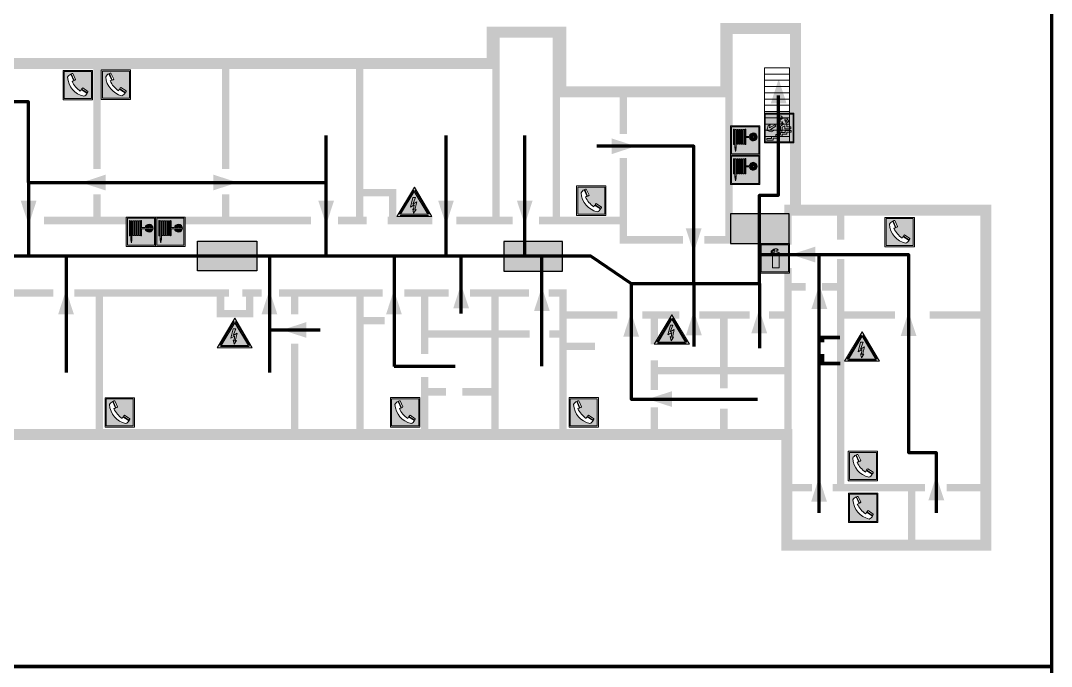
# Model space of a CAD drawing. Header units: millimetres. Extents: x 13810 to 67229, y 12374 to 21950.
# Drawn here: x 27938.9 to 28219.3, y 19479 to 19654.6 of the extents above; entities that cross this region are included whole.
import ezdxf

# ---------------------------------------------------------------- set-up
doc = ezdxf.new("R2010")
doc.units = ezdxf.units.MM
doc.layers.add('План_Штампы', color=7, linetype='Continuous')

# ---------------------------------------------------------------- blocks, each defined once
blk = doc.blocks.new('A$C7B4425F7')
at = {"true_color": 0xffffff}
blk.add_hatch(color=7, dxfattribs=at).paths.add_polyline_path([(0, 0), (-16, 0), (-16, -8), (0, -8)])
h = blk.add_hatch(color=126)
h.paths.add_polyline_path([(-0.2, -0.2), (-15.8, -0.2), (-15.8, -7.8), (-0.2, -7.8)])
h.paths.add_polyline_path([(-11.76, -2.03), (-11.76, -3.66), (-11.17, -3.66, -0.568275), (-11.17, -6.18), (-12.58, -6.18), (-12.58, -2.03)], flags=16)
h.paths.add_polyline_path([(-13.33, -4.12, -0.495768), (-13.59, -6.18), (-15.03, -6.18), (-15.03, -2.03), (-13.59, -2.03, -0.487973)], flags=16)
h.paths.add_polyline_path([(-10.25, -2.03), (-9.48, -2.03), (-9.48, -6.18), (-10.25, -6.18)], flags=16)
h.paths.add_polyline_path([(-13.84, -3.69), (-14.24, -3.69), (-14.24, -3.03), (-13.9, -3.03, -0.692621)], flags=0)
h.paths.add_polyline_path([(-9.15, -2.03), (-8.4, -2.03), (-8.04, -3.07), (-7.68, -2.03), (-6.93, -2.03), (-7.64, -4.1), (-6.93, -6.18), (-7.68, -6.18), (-8.04, -5.14), (-8.4, -6.18), (-9.15, -6.18), (-8.44, -4.1)], flags=16)
h.paths.add_polyline_path([(-11.76, -4.46), (-11.42, -4.46, -0.692621), (-11.36, -5.12), (-11.76, -5.12)], flags=0)
h.paths.add_polyline_path([(-13.9, -5.2), (-14.24, -5.2), (-14.24, -4.55), (-13.84, -4.55, -0.708038)], flags=0)
edge = h.paths.add_edge_path(flags=16)
edge.add_ellipse((-5.51, -4.08), major_axis=(0, 2.05), ratio=0.586184, start_angle=0, end_angle=360)
edge = h.paths.add_edge_path(flags=0)
edge.add_ellipse((-5.51, -4.08), major_axis=(0, 1.14), ratio=0.454828, start_angle=0, end_angle=360)
h.paths.add_polyline_path([(-4.13, -4.96, 0.377264), (-3.48, -4.52, 0.0555), (-3.16, -2.03), (-1.66, -2.03), (-1.66, -4.96), (-0.96, -4.96), (-0.96, -7.01), (-1.75, -7.01), (-1.75, -6.18), (-3.3, -6.18), (-3.3, -7.02), (-4.13, -7.02)], flags=16)
h.paths.add_polyline_path([(-2.73, -2.91), (-2.28, -2.91), (-2.28, -4.96), (-3.05, -4.96, 0.079136)], flags=0)
at = {"color": 126}
blk.add_lwpolyline([(-16, -8), (0, -8), (0, 0), (-16, 0)], close=True, dxfattribs=at)
blk = doc.blocks.new('вниз 3')
at = {"lineweight": 0, "true_color": 0xffffff}
h = blk.add_hatch(color=7, dxfattribs=at)
h.dxf.hatch_style = 1
h.paths.add_polyline_path([(40997.5, -4475.69), (40997.25, -4475.28), (40995.76, -4476.15), (40995.97, -4475.23), (40995.39, -4475.56), (40995.05, -4476.83), (40996.33, -4477.17), (40996.91, -4476.83), (40996, -4476.55)], flags=0)
h.paths.add_polyline_path([(40999.81, -4473.95), (41000.22, -4473.95), (41000.64, -4474.67), (41001.03, -4474.43), (41000.46, -4473.49), (41000.42, -4473.49), (40999.43, -4473.49), (40998.68, -4473.92), (40998.68, -4474.57), (40997.88, -4474.57), (40997.88, -4475), (40999.14, -4475), (40999.14, -4474.43), (40999.14, -4474.38), (40999.59, -4475.15), (40998.72, -4475.67), (40998.72, -4477.06), (40999.24, -4477.06), (40999.24, -4475.96), (40999.95, -4475.56), (40999.95, -4476.43), (41001.61, -4476.43), (41001.61, -4475.88), (41000.47, -4475.88), (41000.47, -4475.12)], flags=0)
h.paths.add_polyline_path([(40999.2, -4473.24, 1), (40998.35, -4473.24, 1)], flags=0)
h.paths.add_polyline_path([(41000.46, -4477.26), (41001.69, -4477.26), (41001.69, -4476.84), (41000.03, -4476.84), (41000.03, -4477.39), (40998.78, -4477.39), (40998.78, -4477.95), (40997.53, -4477.95), (40997.53, -4478.5), (40996.29, -4478.5), (40996.29, -4479.06), (40995.05, -4479.06), (40995.05, -4479.48), (40995.29, -4479.48), (40996.72, -4479.48), (40996.72, -4478.92), (40997.97, -4478.92), (40997.97, -4478.36), (40999.2, -4478.36), (40999.2, -4477.81), (41000.46, -4477.81)], flags=0)
h.paths.add_polyline_path([(41002.37, -4472.17), (40994.37, -4472.17), (40994.37, -4480.17), (41002.37, -4480.17)])
h.paths.add_polyline_path([(41002.16, -4479.96), (40994.57, -4479.96), (40994.57, -4472.37), (41002.16, -4472.37)], flags=16)
h.paths.add_polyline_path([(41001.61, -4475.88), (41001.61, -4476.43), (40999.95, -4476.43), (40999.95, -4475.56), (40999.24, -4475.96), (40999.24, -4477.06), (40998.72, -4477.06), (40998.72, -4475.67), (40999.59, -4475.15), (40999.14, -4474.38), (40999.14, -4474.43), (40999.14, -4475), (40997.88, -4475), (40997.88, -4474.57), (40998.68, -4474.57), (40998.68, -4473.92), (40999.43, -4473.49), (41000.42, -4473.49), (41000.46, -4473.49), (41001.03, -4474.43), (41000.64, -4474.67), (41000.22, -4473.95), (40999.81, -4473.95), (41000.47, -4475.12), (41000.47, -4475.88)], flags=0)
h.paths.add_polyline_path([(41001.69, -4476.84), (41001.69, -4477.26), (41000.46, -4477.26), (41000.46, -4477.81), (40999.2, -4477.81), (40999.2, -4478.36), (40997.97, -4478.36), (40997.97, -4478.92), (40996.72, -4478.92), (40996.72, -4479.48), (40995.05, -4479.48), (40995.05, -4479.06), (40996.29, -4479.06), (40996.29, -4478.5), (40997.53, -4478.5), (40997.53, -4477.95), (40998.78, -4477.95), (40998.78, -4477.39), (41000.03, -4477.39), (41000.03, -4476.84)], flags=0)
h.paths.add_polyline_path([(40998.35, -4473.24, -1), (40999.2, -4473.24, -1)], flags=0)
h.paths.add_polyline_path([(40997.5, -4475.69), (40996, -4476.55), (40996.91, -4476.83), (40996.33, -4477.17), (40995.05, -4476.83), (40995.39, -4475.56), (40995.97, -4475.23), (40995.76, -4476.15), (40997.25, -4475.28)], flags=0)
at = {"lineweight": 0}
h = blk.add_hatch(color=126, dxfattribs=at)
h.dxf.hatch_style = 1
h.paths.add_polyline_path([(41002.16, -4472.37), (40994.57, -4472.37), (40994.57, -4479.96), (41002.16, -4479.96)])
h.paths.add_polyline_path([(40995.97, -4475.23), (40995.76, -4476.15), (40997.25, -4475.28), (40997.5, -4475.69), (40996, -4476.55), (40996.91, -4476.83), (40996.33, -4477.17), (40995.05, -4476.83), (40995.39, -4475.56)], flags=16)
h.paths.add_polyline_path([(40997.88, -4474.57), (40998.68, -4474.57), (40998.68, -4473.92), (40999.43, -4473.49), (41000.42, -4473.49), (41000.46, -4473.49), (41001.03, -4474.43), (41000.64, -4474.67), (41000.22, -4473.95), (40999.81, -4473.95), (41000.47, -4475.12), (41000.47, -4475.88), (41001.61, -4475.88), (41001.61, -4476.43), (40999.95, -4476.43), (40999.95, -4475.56), (40999.24, -4475.96), (40999.24, -4477.06), (40998.72, -4477.06), (40998.72, -4475.67), (40999.59, -4475.15), (40999.14, -4474.38), (40999.14, -4474.43), (40999.14, -4475), (40997.88, -4475)], flags=16)
h.paths.add_polyline_path([(40998.35, -4473.24, -1), (40999.2, -4473.24, -1)], flags=16)
h.paths.add_polyline_path([(40997.53, -4477.95), (40998.78, -4477.95), (40998.78, -4477.39), (41000.03, -4477.39), (41000.03, -4476.84), (41001.69, -4476.84), (41001.69, -4477.26), (41000.46, -4477.26), (41000.46, -4477.81), (40999.2, -4477.81), (40999.2, -4478.36), (40997.97, -4478.36), (40997.97, -4478.92), (40996.72, -4478.92), (40996.72, -4479.48), (40995.05, -4479.48), (40995.05, -4479.06), (40996.29, -4479.06), (40996.29, -4478.5), (40997.53, -4478.5)], flags=16)
at = {"lineweight": 0, "true_color": 0xffffff}
h = blk.add_hatch(color=7, dxfattribs=at)
h.dxf.hatch_style = 1
h.paths.add_polyline_path([(40999.2, -4473.24, 1), (40998.35, -4473.24, 1)])
h.paths.add_polyline_path([(40999.81, -4473.95), (41000.22, -4473.95), (41000.64, -4474.67), (41001.03, -4474.43), (41000.46, -4473.49), (41000.42, -4473.49), (40999.43, -4473.49), (40998.68, -4473.92), (40998.68, -4474.57), (40997.88, -4474.57), (40997.88, -4475), (40999.14, -4475), (40999.14, -4474.43), (40999.14, -4474.38), (40999.59, -4475.15), (40998.72, -4475.67), (40998.72, -4477.06), (40999.24, -4477.06), (40999.24, -4475.96), (40999.95, -4475.56), (40999.95, -4476.43), (41001.61, -4476.43), (41001.61, -4475.88), (41000.47, -4475.88), (41000.47, -4475.12)])
h.paths.add_polyline_path([(40999.2, -4477.81), (41000.46, -4477.81), (41000.46, -4477.26), (41001.69, -4477.26), (41001.69, -4476.84), (41000.03, -4476.84), (41000.03, -4477.39), (40998.78, -4477.39), (40998.78, -4477.95), (40997.53, -4477.95), (40997.53, -4478.5), (40996.29, -4478.5), (40996.29, -4479.06), (40995.05, -4479.06), (40995.05, -4479.48), (40995.29, -4479.48), (40996.72, -4479.48), (40996.72, -4478.92), (40997.97, -4478.92), (40997.97, -4478.36), (40999.2, -4478.36)])
h.paths.add_polyline_path([(40997.5, -4475.69), (40997.25, -4475.28), (40995.76, -4476.15), (40995.97, -4475.23), (40995.39, -4475.56), (40995.05, -4476.83), (40996.33, -4477.17), (40996.91, -4476.83), (40996, -4476.55)])
at = {"color": 126, "lineweight": 0}
for points in [[(40994.37, -4472.17), (41002.37, -4472.17), (41002.37, -4480.17), (40994.37, -4480.17)], [(40994.57, -4472.37), (41002.16, -4472.37), (41002.16, -4479.96), (40994.57, -4479.96)]]:
    blk.add_lwpolyline(points, close=True, dxfattribs=at)
for points in [[(40995.05, -4476.83), (40995.39, -4475.56), (40995.97, -4475.23), (40995.76, -4476.15), (40997.25, -4475.28), (40997.5, -4475.69), (40996, -4476.55), (40996.91, -4476.83), (40996.33, -4477.17), (40995.05, -4476.83)], [(40999.14, -4474.43), (40999.14, -4475), (40997.88, -4475), (40997.88, -4474.57), (40998.68, -4474.57), (40998.68, -4473.92), (40999.43, -4473.49), (41000.42, -4473.49), (41000.46, -4473.49), (41001.03, -4474.43), (41000.64, -4474.67), (41000.22, -4473.95), (40999.81, -4473.95), (41000.47, -4475.12), (41000.47, -4475.88), (41001.61, -4475.88), (41001.61, -4476.43), (40999.95, -4476.43), (40999.95, -4475.56), (40999.24, -4475.96), (40999.24, -4477.06), (40998.72, -4477.06), (40998.72, -4475.67), (40999.59, -4475.15), (40999.14, -4474.38), (40999.14, -4474.43)], [(40995.29, -4479.48), (40995.05, -4479.48), (40995.05, -4479.06), (40996.29, -4479.06), (40996.29, -4478.5), (40997.53, -4478.5), (40997.53, -4477.95), (40998.78, -4477.95), (40998.78, -4477.39), (41000.03, -4477.39), (41000.03, -4476.84), (41001.69, -4476.84), (41001.69, -4477.26), (41000.46, -4477.26), (41000.46, -4477.81), (40999.2, -4477.81), (40999.2, -4478.36), (40997.97, -4478.36), (40997.97, -4478.92), (40996.72, -4478.92), (40996.72, -4479.48), (40995.05, -4479.48)]]:
    blk.add_lwpolyline(points, dxfattribs=at)
blk.add_circle((40998.77, -4473.24), 0.426, dxfattribs=at)
blk = doc.blocks.new('A$C32E8229D')
at = {"true_color": 0xffffff}
blk.add_hatch(color=7, dxfattribs=at).paths.add_polyline_path([(0, 0), (0, -8), (16, -8), (16, 0)])
h = blk.add_hatch(color=126)
h.paths.add_polyline_path([(0.2, -0.2), (15.8, -0.2), (15.8, -7.8), (0.2, -7.8)])
h.paths.add_polyline_path([(13.49, -2.05), (12.08, -2.05), (11.37, -2.63, 0.162397), (11.29, -2.84), (11.29, -3.63), (10.35, -3.63), (10.35, -4.05), (11.68, -4.05), (11.68, -3.48), (12.26, -4.28), (11.29, -5.1), (11.29, -6.78), (11.85, -6.78), (11.85, -5.44), (12.8, -4.64), (12.8, -5.94), (14.46, -5.94), (14.46, -5.39), (13.45, -5.39), (13.45, -3.97), (12.46, -2.59), (13.15, -2.59), (13.69, -3.34), (14.18, -3)], flags=16)
h.paths.add_polyline_path([(10.74, -1.82, 1), (11.8, -1.82, 1)], flags=16)
h.paths.add_polyline_path([(9.39, -3.59), (5.99, -3.59), (6.56, -3.03), (5.91, -3.03), (5.1, -3.83), (5.91, -4.64), (6.56, -4.64), (5.99, -4.09), (9.39, -4.09)], flags=16)
h.paths.add_polyline_path([(4.29, -1.08), (1.72, -1.08), (1.72, -6.6), (4.29, -6.6)], flags=16)
at = {"color": 126}
blk.add_lwpolyline([(16, -8), (0, -8), (0, 0), (16, 0)], close=True, dxfattribs=at)
blk = doc.blocks.new('A$C37112FD5')
at = {"true_color": 0xf5f5ff}
h = blk.add_hatch(color=7, dxfattribs=at)
h.dxf.hatch_style = 1
h.paths.add_polyline_path([(12.8, -7.4), (0, -7.4), (0, -20.2), (12.8, -20.2)])
h.paths.add_polyline_path([(12.29, -7.91), (12.29, -19.69), (0.51, -19.69), (0.51, -7.91)], flags=16)
h.paths.add_polyline_path([(4.98, -9.04, -0.42597), (5.17, -9.22), (5.17, -12.25), (5.17, -15.29, -0.432244), (4.98, -15.47), (4.83, -15.47, -0.42597), (4.64, -15.29), (4.64, -12.25), (4.64, -9.22, -0.432244), (4.83, -9.04)], flags=0)
h.paths.add_polyline_path([(4.28, -9.22), (4.28, -12.25), (4.28, -15.29, -0.432244), (4.09, -15.47), (3.94, -15.47, -0.42597), (3.75, -15.29), (3.75, -12.25), (3.75, -9.22, -0.432244), (3.94, -9.04), (4.09, -9.04, -0.42597)], flags=0)
h.paths.add_polyline_path([(5.72, -9.04), (5.87, -9.04, -0.42597), (6.06, -9.22), (6.06, -12.25), (6.06, -15.29, -0.432244), (5.87, -15.47), (5.72, -15.47, -0.42597), (5.53, -15.29), (5.53, -12.25), (5.53, -9.22, -0.432244)], flags=0)
h.paths.add_polyline_path([(6.42, -8.9), (6.5, -8.9, -0.42597), (6.69, -9.08), (6.69, -12.03), (8.21, -12.03, -15.824349), (8.21, -12.47), (6.69, -12.47), (6.69, -15.42, -0.432244), (6.5, -15.6), (6.42, -15.6)], flags=0)
h.paths.add_polyline_path([(3.39, -9.22), (3.39, -12.25), (3.39, -15.29, -0.432244), (3.2, -15.47), (3.05, -15.47, -0.42597), (2.85, -15.29), (2.85, -12.25), (2.85, -9.22, -0.432244), (3.05, -9.04), (3.2, -9.04, -0.42597)], flags=0)
h.paths.add_polyline_path([(2.5, -9.22), (2.5, -16.71), (1.96, -16.71), (1.96, -9.22, -0.432244), (2.15, -9.04), (2.31, -9.04, -0.42597)], flags=0)
h.paths.add_polyline_path([(1.61, -8.9), (1.61, -15.6), (1.57, -15.6, -0.42597), (1.37, -15.42), (1.37, -12.03), (1.37, -9.09, -0.432244), (1.57, -8.9)], flags=0)
h.paths.add_polyline_path([(9.76, -10.81), (9.76, -12.03), (8.49, -12.03, -0.336371)], flags=0)
h.paths.add_polyline_path([(8.49, -12.47), (9.76, -12.47), (9.76, -13.7, -0.336371)], flags=0)
h.paths.add_polyline_path([(10.11, -10.81, -0.336371), (11.38, -12.03), (10.11, -12.03)], flags=0)
h.paths.add_polyline_path([(10.11, -12.47), (11.38, -12.47, -0.336371), (10.11, -13.7)], flags=0)
h.paths.add_polyline_path([(2.5, -16.84), (2.5, -17.05), (1.97, -17.05), (1.97, -16.84)], flags=0)
h.paths.add_polyline_path([(2.5, -17.24, -0.033778), (2.24, -18.6, -0.033778), (1.97, -17.24)], flags=0)
h = blk.add_hatch(color=242)
h.dxf.hatch_style = 1
h.paths.add_polyline_path([(12.29, -7.91), (0.51, -7.91), (0.51, -19.69), (12.29, -19.69)])
h.paths.add_polyline_path([(6.42, -15.6), (6.42, -8.9), (6.5, -8.9, -0.42597), (6.69, -9.08), (6.69, -12.03), (8.21, -12.03, -15.824349), (8.21, -12.47), (6.69, -12.47), (6.69, -15.42, -0.432244), (6.5, -15.6)], flags=16)
h.paths.add_polyline_path([(5.87, -15.47), (5.72, -15.47, -0.42597), (5.53, -15.29), (5.53, -12.25), (5.53, -9.22, -0.432244), (5.72, -9.04), (5.87, -9.04, -0.42597), (6.06, -9.22), (6.06, -12.25), (6.06, -15.29, -0.432244)], flags=16)
h.paths.add_polyline_path([(4.98, -15.47), (4.83, -15.47, -0.42597), (4.64, -15.29), (4.64, -12.25), (4.64, -9.22, -0.432244), (4.83, -9.04), (4.98, -9.04, -0.42597), (5.17, -9.22), (5.17, -12.25), (5.17, -15.29, -0.432244)], flags=16)
h.paths.add_polyline_path([(4.09, -15.47), (3.94, -15.47, -0.42597), (3.75, -15.29), (3.75, -12.25), (3.75, -9.22, -0.432244), (3.94, -9.04), (4.09, -9.04, -0.42597), (4.28, -9.22), (4.28, -12.25), (4.28, -15.29, -0.432244)], flags=16)
h.paths.add_polyline_path([(3.2, -15.47), (3.05, -15.47, -0.42597), (2.85, -15.29), (2.85, -12.25), (2.85, -9.22, -0.432244), (3.05, -9.04), (3.2, -9.04, -0.42597), (3.39, -9.22), (3.39, -12.25), (3.39, -15.29, -0.432244)], flags=16)
h.paths.add_polyline_path([(2.5, -17.05), (1.97, -17.05), (1.97, -16.84), (2.5, -16.84)], flags=16)
h.paths.add_polyline_path([(2.5, -17.24, -0.033778), (2.24, -18.6, -0.033778), (1.97, -17.24)], flags=16)
h.paths.add_polyline_path([(2.5, -16.71), (1.96, -16.71), (1.96, -9.22, -0.432244), (2.15, -9.04), (2.31, -9.04, -0.42597), (2.5, -9.22)], flags=16)
h.paths.add_polyline_path([(1.61, -15.6), (1.57, -15.6, -0.42597), (1.37, -15.42), (1.37, -12.03), (1.37, -9.09, -0.432244), (1.57, -8.9), (1.61, -8.9)], flags=16)
h.paths.add_polyline_path([(8.49, -12.47), (9.76, -12.47), (9.76, -13.7, -0.336371)], flags=0)
h.paths.add_polyline_path([(10.11, -13.7), (10.11, -12.47), (11.38, -12.47, -0.336371)], flags=0)
h.paths.add_polyline_path([(8.49, -12.03, -0.336371), (9.76, -10.81), (9.76, -12.03)], flags=0)
h.paths.add_polyline_path([(10.11, -12.03), (10.11, -10.81, -0.336371), (11.38, -12.03)], flags=0)
h = blk.add_hatch(color=7, dxfattribs=at)
h.dxf.hatch_style = 1
h.paths.add_polyline_path([(1.61, -8.9), (1.57, -8.9, 0.432244), (1.37, -9.09), (1.37, -12.03), (1.37, -15.42, 0.42597), (1.57, -15.6), (1.61, -15.6)])
h.paths.add_polyline_path([(2.5, -9.22, 0.42597), (2.31, -9.04), (2.15, -9.04, 0.432244), (1.96, -9.22), (1.96, -16.71), (2.5, -16.71)])
h.paths.add_polyline_path([(2.5, -16.84), (1.97, -16.84), (1.97, -17.05), (2.5, -17.05)])
h.paths.add_polyline_path([(2.5, -17.24), (1.97, -17.24, 0.033778), (2.24, -18.6, 0.033778)])
h.paths.add_polyline_path([(3.39, -12.25), (3.39, -9.22, 0.42597), (3.2, -9.04), (3.05, -9.04, 0.432244), (2.85, -9.22), (2.85, -12.25), (2.85, -15.29, 0.42597), (3.05, -15.47), (3.2, -15.47, 0.432244), (3.39, -15.29)])
h.paths.add_polyline_path([(4.28, -12.25), (4.28, -9.22, 0.42597), (4.09, -9.04), (3.94, -9.04, 0.432244), (3.75, -9.22), (3.75, -12.25), (3.75, -15.29, 0.42597), (3.94, -15.47), (4.09, -15.47, 0.432244), (4.28, -15.29)])
h.paths.add_polyline_path([(5.17, -12.25), (5.17, -9.22, 0.42597), (4.98, -9.04), (4.83, -9.04, 0.432244), (4.64, -9.22), (4.64, -12.25), (4.64, -15.29, 0.42597), (4.83, -15.47), (4.98, -15.47, 0.432244), (5.17, -15.29)])
h.paths.add_polyline_path([(6.06, -12.25), (6.06, -9.22, 0.42597), (5.87, -9.04), (5.72, -9.04, 0.432244), (5.53, -9.22), (5.53, -12.25), (5.53, -15.29, 0.42597), (5.72, -15.47), (5.87, -15.47, 0.432244), (6.06, -15.29)])
h.paths.add_polyline_path([(6.69, -12.47), (8.21, -12.47, 15.824349), (8.21, -12.03), (6.69, -12.03), (6.69, -9.08, 0.42597), (6.5, -8.9), (6.42, -8.9), (6.42, -15.6), (6.5, -15.6, 0.432244), (6.69, -15.42)])
h.paths.add_polyline_path([(8.49, -12.47), (9.76, -12.47), (9.76, -13.7, -0.336371)], flags=16)
h.paths.add_polyline_path([(8.49, -12.03, -0.336371), (9.76, -10.81), (9.76, -12.03)], flags=16)
h.paths.add_polyline_path([(10.11, -12.47), (11.38, -12.47, -0.336371), (10.11, -13.7)], flags=16)
h.paths.add_polyline_path([(10.11, -12.03), (10.11, -10.81, -0.336371), (11.38, -12.03)], flags=16)
h = blk.add_hatch(color=242)
h.dxf.hatch_style = 1
h.paths.add_polyline_path([(9.76, -10.81, 0.336371), (8.49, -12.03), (9.76, -12.03)])
h.paths.add_polyline_path([(10.11, -10.81), (10.11, -12.03), (11.38, -12.03, 0.336371)])
h.paths.add_polyline_path([(11.38, -12.47), (10.11, -12.47), (10.11, -13.7, 0.336371)])
h.paths.add_polyline_path([(9.76, -12.47), (8.49, -12.47, 0.336371), (9.76, -13.7)])
at = {"color": 242, "lineweight": 5}
for p, q in [((0, -20.2), (0, -7.4)), ((0, -7.4), (12.8, -7.4)), ((1.57, -8.9), (1.61, -8.9)), ((1.61, -8.9), (1.61, -15.6)), ((6.42, -8.9), (6.42, -15.6)), ((6.5, -8.9), (6.42, -8.9)), ((12.8, -20.2), (12.8, -7.4)), ((1.37, -12.03), (1.37, -9.08)), ((1.37, -12.03), (1.37, -15.42)), ((1.96, -16.71), (1.96, -9.22)), ((2.15, -9.04), (2.31, -9.04)), ((2.5, -16.71), (2.5, -9.22)), ((2.85, -12.25), (2.85, -9.22)), ((2.85, -12.25), (2.85, -15.29)), ((3.05, -9.04), (3.2, -9.04)), ((3.39, -12.25), (3.39, -9.22)), ((3.39, -12.25), (3.39, -15.29)), ((3.75, -12.25), (3.75, -9.22)), ((3.75, -12.25), (3.75, -15.29)), ((3.94, -9.04), (4.09, -9.04)), ((4.28, -12.25), (4.28, -9.22)), ((4.28, -12.25), (4.28, -15.29)), ((4.64, -12.25), (4.64, -9.22)), ((4.64, -12.25), (4.64, -15.29)), ((4.83, -9.04), (4.98, -9.04)), ((5.17, -12.25), (5.17, -9.22)), ((5.17, -12.25), (5.17, -15.29)), ((5.53, -12.25), (5.53, -9.22)), ((5.53, -12.25), (5.53, -15.29)), ((5.72, -9.04), (5.87, -9.04)), ((6.06, -12.25), (6.06, -9.22)), ((6.06, -12.25), (6.06, -15.29)), ((6.69, -12.03), (6.69, -9.08)), ((8.21, -12.03), (6.69, -12.03)), ((8.21, -12.47), (6.69, -12.47)), ((6.69, -12.47), (6.69, -15.42)), ((9.76, -12.03), (8.49, -12.03)), ((9.76, -12.47), (8.49, -12.47)), ((9.76, -10.81), (9.76, -12.03)), ((9.76, -12.47), (9.76, -13.7)), ((10.11, -10.81), (10.11, -12.03)), ((11.38, -12.03), (10.11, -12.03)), ((11.38, -12.47), (10.11, -12.47)), ((10.11, -12.47), (10.11, -13.7)), ((1.57, -15.6), (1.61, -15.6)), ((1.96, -16.71), (2.5, -16.71)), ((1.97, -16.84), (2.5, -16.84)), ((1.97, -17.05), (1.97, -16.84)), ((2.5, -17.05), (1.97, -17.05)), ((1.97, -17.24), (2.5, -17.24)), ((2.5, -16.84), (2.5, -17.05)), ((3.05, -15.47), (3.2, -15.47)), ((3.94, -15.47), (4.09, -15.47)), ((4.83, -15.47), (4.98, -15.47)), ((5.72, -15.47), (5.87, -15.47)), ((6.42, -15.6), (6.5, -15.6)), ((0, -20.2), (12.8, -20.2))]:
    blk.add_line(p, q, dxfattribs=at)
blk.add_lwpolyline([(0.51, -7.91), (12.29, -7.91), (12.29, -19.69), (0.51, -19.69)], close=True, dxfattribs=at)
for centre, radius, start, end in [((1.56, -9.09), 0.182, 87.1027, 180.6071), ((6.51, -9.09), 0.182, 359.3929, 92.8973), ((2.15, -9.22), 0.182, 87.1027, 180.6071), ((2.32, -9.22), 0.182, 359.3929, 92.8973), ((3.04, -9.22), 0.182, 87.1027, 180.6071), ((3.21, -9.22), 0.182, 359.3929, 92.8973), ((3.93, -9.22), 0.182, 87.1027, 180.6071), ((4.1, -9.22), 0.182, 359.3929, 92.8973), ((4.82, -9.22), 0.182, 87.1027, 180.6071), ((4.99, -9.22), 0.182, 359.3929, 92.8973), ((5.71, -9.22), 0.182, 87.1027, 180.6071), ((5.88, -9.22), 0.182, 359.3929, 92.8973), ((9.93, -12.25), 1.74, 187.2319, 172.7681), ((9.93, -12.25), 1.46, 96.9927, 171.3585), ((9.93, -12.25), 1.46, 188.6415, 263.0073), ((9.93, -12.25), 1.46, 8.6415, 83.0073), ((9.93, -12.25), 1.46, 276.9927, 351.3585), ((1.56, -15.42), 0.182, 179.3929, 272.8973), ((12.17, -15.98), 10.27, 187.041, 194.7793), ((-7.7, -15.98), 10.27, 345.2207, 352.959), ((3.04, -15.29), 0.182, 179.3929, 272.8973), ((3.21, -15.29), 0.182, 267.1027, 0.6071), ((3.93, -15.29), 0.182, 179.3929, 272.8973), ((4.1, -15.29), 0.182, 267.1027, 0.6071), ((4.82, -15.29), 0.182, 179.3929, 272.8973), ((4.99, -15.29), 0.182, 267.1027, 0.6071), ((5.71, -15.29), 0.182, 179.3929, 272.8973), ((5.88, -15.29), 0.182, 267.1027, 0.6071), ((6.51, -15.42), 0.182, 267.1027, 0.6071)]:
    blk.add_arc(centre, radius, start, end, dxfattribs=at)
blk = doc.blocks.new('A$C456E1F9C')
at = {"lineweight": 5}
h = blk.add_hatch(color=242, dxfattribs=at)
h.paths.add_polyline_path([(0.51, -1.47), (0.51, -13.26), (12.29, -13.26), (12.29, -1.47)])
h.paths.add_polyline_path([(5.42, -4.95, -0.254479), (4.78, -5.4), (3.52, -2.53, -0.209735), (4.23, -2.4)], flags=16)
h.paths.add_polyline_path([(8.53, -8.6), (10.87, -10.17), (10.54, -10.76), (8.03, -9.13, -0.192251)], flags=16)
h.paths.add_polyline_path([(4.61, -5.49, 0.005518), (3.87, -5.72, 0.128647), (7.49, -10.01, 0.00809), (7.83, -9.33), (10.47, -10.97, -0.16736), (8.99, -12.25, -0.327862), (1.95, -3.95, -0.166952), (3.36, -2.62)], flags=16)
at = {"color": 242, "lineweight": 5}
for p, q in [((0, -13.77), (0, -0.97)), ((12.8, -0.97), (0, -0.97)), ((4.61, -5.49), (3.36, -2.62)), ((3.52, -2.53), (4.78, -5.4)), ((4.23, -2.4), (5.42, -4.95)), ((12.8, -13.77), (12.8, -0.97)), ((10.81, -10.12), (8.53, -8.6)), ((7.83, -9.33), (10.47, -10.97)), ((8.03, -9.13), (10.54, -10.76)), ((10.54, -10.76), (10.8, -10.3)), ((10.8, -10.3), (10.81, -10.12)), ((0, -13.77), (12.8, -13.77))]:
    blk.add_line(p, q, dxfattribs=at)
blk.add_lwpolyline([(0.51, -1.47), (12.29, -1.47), (12.29, -13.26), (0.51, -13.26)], close=True, dxfattribs=at)
for centre, radius, start, end in [((4.59, -5.34), 2.99, 114.2845, 152.1974), ((11.12, -3.31), 9.19, 183.9915, 256.6009), ((4.02, -3.27), 0.891, 76.3284, 123.7092), ((14.98, -39.1), 35.17, 107.1487, 108.4135), ((13.86, -0.94), 11.08, 205.5536, 234.8762), ((4.68, -4.59), 0.824, 276.9621, 334.0723), ((8.94, -9.5), 0.989, 114.4092, 157.9388), ((-13.31, 0.8), 23.44, 332.5487, 334.4027), ((7.87, -9.46), 3, 291.9291, 329.9329)]:
    blk.add_arc(centre, radius, start, end, dxfattribs=at)
blk = doc.blocks.new('A$C3E6D3DDE')
at = {"lineweight": 5}
h = blk.add_hatch(color=40, dxfattribs=at)
h.paths.add_polyline_path([(24.1, 1.45), (16.46, -11.35), (31.74, -11.35)])
h.paths.add_polyline_path([(24.09, -0.46), (30.03, -10.41), (18.14, -10.41)], flags=16)
h.paths.add_polyline_path([(24.54, -3.08), (23.41, -6.02), (25.13, -5.01), (24.33, -8.5), (24.82, -8.27), (23.79, -9.86), (23.4, -8.04), (23.8, -8.43), (24.04, -6.29), (22.39, -7.25), (23.44, -3.08)], flags=0)
h = blk.add_hatch(color=256, dxfattribs=at)
h.paths.add_polyline_path([(24.37, 0.03, 0.567511), (23.82, 0.03), (17.59, -10.4, 0.582454), (17.86, -10.88), (30.32, -10.88, 0.582149), (30.6, -10.4)])
h.paths.add_polyline_path([(24.09, -0.46), (18.14, -10.41), (30.03, -10.41)], flags=16)
h.paths.add_polyline_path([(24.54, -3.08), (23.41, -6.02), (25.13, -5.01), (24.33, -8.5), (24.82, -8.27), (23.79, -9.86), (23.4, -8.04), (23.8, -8.43), (24.04, -6.29), (22.39, -7.25), (23.44, -3.08)], flags=0)
h = blk.add_hatch(color=40, dxfattribs=at)
h.paths.add_polyline_path([(24.09, -0.46), (18.14, -10.41), (30.03, -10.41)])
h.paths.add_polyline_path([(24.82, -8.27), (23.79, -9.86), (23.4, -8.04), (23.8, -8.43), (24.04, -6.29), (22.39, -7.25), (23.44, -3.08), (24.54, -3.08), (23.41, -6.02), (25.13, -5.01), (24.33, -8.5)], flags=16)
at = {"color": 40, "lineweight": 5}
for p, q in [((16.46, -11.35), (24.1, 1.45)), ((24.1, 1.45), (31.74, -11.35))]:
    blk.add_line(p, q, dxfattribs=at)
at = {"lineweight": 5}
for p, q in [((17.59, -10.4), (23.82, 0.03)), ((24.37, 0.03), (30.6, -10.4)), ((18.14, -10.41), (24.09, -0.46)), ((23.44, -3.08), (22.39, -7.25)), ((23.41, -6.02), (24.54, -3.08)), ((24.54, -3.08), (23.44, -3.08)), ((24.09, -0.46), (30.03, -10.41)), ((22.39, -7.25), (24.04, -6.29)), ((23.8, -8.43), (23.4, -8.04)), ((23.4, -8.04), (23.79, -9.86)), ((25.13, -5.01), (23.41, -6.02)), ((23.79, -9.86), (24.82, -8.27)), ((24.04, -6.29), (23.8, -8.43)), ((24.33, -8.5), (25.13, -5.01)), ((24.82, -8.27), (24.33, -8.5)), ((17.86, -10.88), (30.32, -10.88)), ((18.14, -10.41), (30.03, -10.41))]:
    blk.add_line(p, q, dxfattribs=at)
at = {"color": 50, "lineweight": 5}
blk.add_line((31.74, -11.35), (16.46, -11.35), dxfattribs=at)
blk = doc.blocks.new('A$C3AD82952')
at = {"true_color": 0xf5f5ff}
h = blk.add_hatch(color=7, dxfattribs=at)
h.dxf.hatch_style = 1
h.paths.add_polyline_path([(8.21, 8.73, 0.414214), (7.89, 9.05), (7.22, 9.05), (7.22, 9.92), (7.59, 9.92, 1), (7.57, 10.36), (7.22, 10.36), (7.22, 10.6), (6.43, 10.6), (6.43, 10.36), (6.01, 10.36), (4.74, 9.59), (4.74, 8.69), (4.98, 8.73), (4.98, 9.26), (6.12, 9.91), (6.43, 9.91), (6.43, 9.05), (5.76, 9.05, 0.414214), (5.44, 8.73), (5.44, 2.2), (8.21, 2.2)], flags=0)
h.paths.add_polyline_path([(12.8, 12.8), (0, 12.8), (0, 0), (12.8, 0)])
h.paths.add_polyline_path([(0.51, 12.29), (12.29, 12.29), (12.29, 0.51), (0.51, 0.51)], flags=16)
h.paths.add_polyline_path([(4.74, 9.59), (6.01, 10.36), (6.43, 10.36), (6.43, 10.6), (7.22, 10.6), (7.22, 10.36), (7.59, 10.36, -0.94586), (7.59, 9.92), (7.22, 9.92), (7.22, 9.05), (7.89, 9.05, -0.414214), (8.21, 8.73), (8.21, 2.2), (5.44, 2.2), (5.44, 8.73, -0.414214), (5.76, 9.05), (6.43, 9.05), (6.43, 9.91), (6.12, 9.91), (4.98, 9.26), (4.98, 8.73), (4.74, 8.69)], flags=0)
h = blk.add_hatch(color=242)
h.dxf.hatch_style = 1
h.paths.add_polyline_path([(12.29, 12.29), (0.51, 12.29), (0.51, 0.51), (12.29, 0.51)])
h.paths.add_polyline_path([(4.74, 8.69), (4.74, 9.59), (6.01, 10.36), (6.43, 10.36), (6.43, 10.6), (7.22, 10.6), (7.22, 10.36), (7.59, 10.36, -0.94586), (7.59, 9.92), (7.22, 9.92), (7.22, 9.05), (7.89, 9.05, -0.414214), (8.21, 8.73), (8.21, 2.2), (5.44, 2.2), (5.44, 8.73, -0.414214), (5.76, 9.05), (6.43, 9.05), (6.43, 9.91), (6.12, 9.91), (4.98, 9.26), (4.98, 8.73)], flags=16)
h = blk.add_hatch(color=7, dxfattribs=at)
h.dxf.hatch_style = 1
h.paths.add_polyline_path([(8.21, 8.73, 0.414214), (7.89, 9.05), (7.22, 9.05), (7.22, 9.92), (7.59, 9.92, 1), (7.57, 10.36), (7.22, 10.36), (7.22, 10.6), (6.43, 10.6), (6.43, 10.36), (6.01, 10.36), (4.74, 9.59), (4.74, 8.69), (4.98, 8.73), (4.98, 9.26), (6.12, 9.91), (6.43, 9.91), (6.43, 9.05), (5.76, 9.05, 0.414214), (5.44, 8.73), (5.44, 2.2), (8.21, 2.2)])
at = {"color": 242, "lineweight": 5}
for p, q in [((0, 0), (0, 12.8)), ((0, 12.8), (12.8, 12.8)), ((6.01, 10.36), (4.74, 9.59)), ((4.74, 9.59), (4.74, 8.69)), ((4.98, 9.26), (6.12, 9.91)), ((4.98, 8.73), (4.98, 9.26)), ((5.76, 9.05), (6.43, 9.05)), ((6.01, 10.36), (6.43, 10.36)), ((6.12, 9.91), (6.43, 9.91)), ((7.22, 10.6), (6.43, 10.6)), ((6.43, 10.6), (6.43, 10.36)), ((6.43, 9.91), (6.43, 9.05)), ((7.22, 10.36), (7.22, 10.6)), ((7.59, 10.36), (7.22, 10.36)), ((7.22, 9.05), (7.22, 9.92)), ((7.59, 9.92), (7.22, 9.92)), ((7.89, 9.05), (7.22, 9.05)), ((12.8, 0), (12.8, 12.8)), ((4.74, 8.69), (4.98, 8.73)), ((5.44, 2.2), (5.44, 8.73)), ((8.21, 2.2), (8.21, 8.73)), ((0, 0), (12.8, 0)), ((5.44, 2.2), (8.21, 2.2))]:
    blk.add_line(p, q, dxfattribs=at)
blk.add_lwpolyline([(0.51, 12.29), (12.29, 12.29), (12.29, 0.51), (0.51, 0.51)], close=True, dxfattribs=at)
for centre, radius, start, end in [((5.76, 8.73), 0.32, 90, 180), ((7.58, 10.14), 0.223, 273.1875, 86.8125), ((7.89, 8.73), 0.32, 0, 90)]:
    blk.add_arc(centre, radius, start, end, dxfattribs=at)

msp = doc.modelspace()

# ---------------------------------------------------------------- linework, layer by layer
at = {"color": 2, "lineweight": 100}
for points in [[(27619.29, 19873.98), (28219.29, 19873.98), (28219.29, 19478.98), (27619.29, 19478.98)], [(27619.29, 19478.98), (28219.29, 19478.98), (28219.29, 19083.98), (27619.29, 19083.98)]]:
    msp.add_lwpolyline(points, close=True, dxfattribs=at)
at = {"lineweight": 100}
for points, const_width in [([(27745.29, 19542.02), (28147.28, 19542.02), (28147.28, 19511.94), (28201.46, 19511.94), (28201.46, 19603.05), (28149.68, 19603.05), (28149.68, 19652.46), (28130.73, 19652.46), (28130.73, 19635.27), (28085.83, 19635.27), (28085.83, 19651.48), (28067.2, 19651.48), (28067.2, 19642.96), (27728.34, 19642.96)], 3), ([(28124.85, 19594.99), (28131.59, 19594.99), (28131.59, 19651.99)], 2), ([(28068.18, 19650.82), (28068.18, 19600.25)], 2), ([(28084.61, 19651.36), (28084.61, 19600.25)], 2), ([(27959.65, 19614.25), (27959.65, 19642.99)], 2), ([(27994.64, 19614.25), (27994.64, 19642.99)], 2), ([(28031.12, 19642.8), (28031.12, 19600.25)], 2), ([(28102.85, 19635.27), (28102.85, 19623.74)], 2), ([(28079.92, 19600.25), (28102.85, 19600.25), (28102.85, 19617.23)], 2), ([(27959.65, 19600.25), (27959.65, 19607.38)], 2), ([(27994.64, 19600.25), (27994.64, 19607.38)], 2), ([(28040.05, 19600.25), (28040.05, 19607.78), (28031.12, 19607.78)], 2), ([(28147.61, 19593.64), (28147.61, 19604.57)], 2), ([(28161.99, 19603.05), (28161.99, 19595.03)], 2), ([(27945.21, 19600.25), (28017.87, 19600.25)], 2), ([(28025.24, 19600.25), (28033.02, 19600.25)], 2), ([(28038.7, 19600.25), (28050.9, 19600.25)], 2), ([(28057.42, 19600.25), (28072.77, 19600.25)], 2), ([(28102.85, 19600.25), (28102.85, 19594.99), (28119.03, 19594.99)], 2), ([(28147.61, 19574.55), (28147.61, 19587.37)], 2), ([(28156.9, 19582.21), (28161.99, 19582.21), (28161.99, 19589.74)], 2), ([(28147.61, 19582.21), (28152.42, 19582.21)], 2), ([(28161.99, 19582.21), (28161.99, 19527.55), (28159.83, 19527.55)], 2), ([(27906.95, 19576.58), (27913.47, 19576.58), (27913.47, 19580.57), (27947.79, 19580.57)], 2), ([(27953.52, 19580.57), (27995.55, 19580.57)], 2), ([(27960.32, 19580.57), (27960.32, 19542.65)], 2), ([(28001.22, 19580.57), (28001.22, 19574.87), (27993.24, 19574.87), (27993.24, 19580.57)], 2), ([(27999.2, 19580.57), (28004.48, 19580.57)], 2), ([(28009.14, 19580.57), (28037.39, 19580.57)], 2), ([(28013.45, 19580.57), (28013.45, 19574.75)], 2), ([(28031.17, 19580.57), (28031.17, 19541.58)], 2), ([(28043.24, 19580.57), (28055.3, 19580.57)], 2), ([(28048.81, 19580.57), (28048.81, 19563.9)], 2), ([(28061.15, 19580.57), (28077.19, 19580.57)], 2), ([(28067.95, 19580.57), (28067.95, 19542.15)], 2), ([(28082.54, 19580.57), (28086.4, 19580.57), (28086.4, 19542.55)], 2), ([(28086.4, 19574.55), (28101.23, 19574.55)], 2), ([(28108.04, 19574.55), (28118.11, 19574.55)], 2), ([(28111.27, 19574.55), (28111.27, 19566.61)], 2), ([(28123.53, 19574.55), (28137.18, 19574.55)], 2), ([(28130.18, 19574.55), (28130.18, 19554.64)], 2), ([(28142.44, 19574.55), (28147.61, 19574.55), (28147.61, 19511.45)], 2), ([(28161.99, 19574.55), (28176.76, 19574.55)], 2), ([(28186.18, 19574.55), (28200.73, 19574.55)], 2), ([(28031.17, 19573.03), (28037.93, 19573.03)], 2), ([(28048.81, 19569.4), (28067.95, 19569.4)], 2), ([(28067.95, 19569.4), (28077.32, 19569.4)], 2), ([(28086.4, 19569.4), (28082.71, 19569.4)], 2), ([(28157.04, 19567.08), (28157.04, 19568.47), (28161.76, 19568.47)], 1), ([(28013.45, 19566.77), (28013.45, 19542.45)], 2), ([(28086.4, 19566.01), (28095.13, 19566.01)], 2), ([(28111.27, 19562.2), (28111.27, 19554.13)], 2), ([(28161.89, 19561.37), (28157.04, 19561.37), (28157.04, 19563.96)], 1), ([(28111.27, 19559.42), (28147.61, 19559.42)], 2), ([(28048.81, 19557.65), (28048.81, 19542.9)], 2), ([(28048.81, 19553.65), (28054.56, 19553.65)], 2), ([(28067.95, 19553.65), (28059.07, 19553.65)], 2), ([(28111.27, 19549.47), (28111.27, 19542.67)], 2), ([(28130.18, 19549.09), (28130.18, 19542.29)], 2), ([(28154.17, 19527.55), (28148.27, 19527.55)], 2), ([(28161.99, 19527.55), (28184.87, 19527.55)], 2), ([(28181.25, 19527.55), (28181.25, 19512.62)], 2), ([(28190.77, 19527.55), (28201.93, 19527.55)], 2)]:
    msp.add_lwpolyline(points, dxfattribs=dict(at, const_width=const_width))
at = {"lineweight": 0}
for points in [[(28141.21, 19640.09), (28148, 19640.09), (28148, 19641.79), (28141.21, 19641.79)], [(28141.21, 19638.39), (28148, 19638.39), (28148, 19640.09), (28141.21, 19640.09)], [(28141.21, 19636.69), (28148, 19636.69), (28148, 19638.39), (28141.21, 19638.39)], [(28141.21, 19634.99), (28148, 19634.99), (28148, 19636.69), (28141.21, 19636.69)], [(28141.21, 19633.29), (28148, 19633.29), (28148, 19634.99), (28141.21, 19634.99)], [(28141.21, 19631.59), (28148, 19631.59), (28148, 19633.29), (28141.21, 19633.29)], [(28141.21, 19629.89), (28148, 19629.89), (28148, 19631.59), (28141.21, 19631.59)], [(28141.21, 19628.19), (28148, 19628.19), (28148, 19629.89), (28141.21, 19629.89)], [(28141.21, 19626.49), (28148, 19626.49), (28148, 19628.19), (28141.21, 19628.19)], [(28141.21, 19624.79), (28148, 19624.79), (28148, 19626.49), (28141.21, 19626.49)], [(28141.21, 19623.1), (28148, 19623.1), (28148, 19624.79), (28141.21, 19624.79)], [(28141.21, 19621.4), (28148, 19621.4), (28148, 19623.1), (28141.21, 19623.1)]]:
    msp.add_lwpolyline(points, close=True, dxfattribs=at)
at = {"color": 126, "lineweight": 100, "true_color": 0x008754}
for points in [[(27674.98, 19555.67), (27693.2, 19555.67), (27693.2, 19590.68), (28093.9, 19590.68), (28104.97, 19583.09), (28139.87, 19583.09), (28139.87, 19607.13), (28145.04, 19607.13), (28145.04, 19634.24)], [(27941.05, 19624.77), (27941.05, 19632.5), (27919.26, 19632.5)], [(27941.05, 19610.6), (27941.05, 19624.77)], [(28022, 19590.68), (28022, 19623.36)], [(28054.6, 19590.68), (28054.6, 19623.36)], [(28076.03, 19590.68), (28076.03, 19623.36)], [(28121.99, 19615.76), (28121.99, 19620.45), (28095.63, 19620.45)], [(28121.99, 19583.09), (28121.99, 19615.76)], [(27941.05, 19610.6), (28022, 19610.6)], [(27941.05, 19610.6), (27941.05, 19590.68)], [(28139.87, 19590.97), (28180.38, 19590.97), (28180.38, 19537.16), (28187.93, 19537.16), (28187.93, 19520.78)], [(28156.08, 19520.78), (28156.08, 19590.97)], [(27951.25, 19590.68), (27951.25, 19558.91)], [(28006.59, 19590.68), (28006.59, 19558.91)], [(28040.47, 19590.68), (28040.47, 19560.58)], [(28058.7, 19574.99), (28058.7, 19590.68)], [(28080.6, 19590.68), (28080.6, 19560.66)], [(28104.97, 19583.09), (28104.97, 19551.66), (28139.36, 19551.66)], [(28121.99, 19583.09), (28121.99, 19565.95)], [(28139.87, 19583.09), (28139.87, 19565.49)], [(28020.34, 19570.46), (28006.59, 19570.46)], [(28057.09, 19560.58), (28040.47, 19560.58)]]:
    msp.add_lwpolyline(points, dxfattribs=at)
at = {"layer": 'План_Штампы', "color": 126, "true_color": 0x008754}
for points in [[(28147.25, 19632.09), (28142.96, 19632.1), (28145.09, 19638.69)], [(28099.64, 19618.29), (28099.65, 19622.58), (28106.24, 19620.45)], [(27962, 19612.72), (27961.99, 19608.43), (27955.4, 19610.56)], [(27991.28, 19608.43), (27991.29, 19612.72), (27997.88, 19610.6)], [(27938.89, 19605.62), (27943.18, 19605.61), (27941.06, 19599.02)], [(28019.84, 19605.68), (28024.13, 19605.67), (28022, 19599.09)], [(28052.44, 19605.68), (28056.73, 19605.67), (28054.61, 19599.09)], [(28073.87, 19605.68), (28078.16, 19605.67), (28076.03, 19599.09)], [(28119.82, 19598.09), (28124.11, 19598.08), (28121.99, 19591.49)], [(28155.06, 19593.14), (28155.05, 19588.85), (28148.46, 19590.98)], [(28060.86, 19576.33), (28056.56, 19576.34), (28058.69, 19582.93)], [(28158.32, 19576.21), (28154.02, 19576.22), (28156.15, 19582.81)], [(27953.37, 19574.73), (27949.08, 19574.74), (27951.2, 19581.33)], [(28008.7, 19574.73), (28004.41, 19574.74), (28006.54, 19581.33)], [(28042.58, 19574.73), (28038.29, 19574.74), (28040.42, 19581.33)], [(28082.83, 19575.6), (28078.53, 19575.61), (28080.66, 19582.2)], [(28107.11, 19568.64), (28102.82, 19568.65), (28104.95, 19575.24)], [(28124.18, 19569.04), (28119.89, 19569.05), (28122.01, 19575.64)], [(28141.95, 19569.57), (28137.66, 19569.58), (28139.79, 19576.16)], [(28182.59, 19568.82), (28178.3, 19568.83), (28180.43, 19575.42)], [(28016.61, 19572.63), (28016.6, 19568.34), (28010.01, 19570.47)], [(28116.07, 19553.83), (28116.06, 19549.54), (28109.47, 19551.67)], [(28158.23, 19523.78), (28153.94, 19523.79), (28156.07, 19530.37)], [(28190.13, 19524.17), (28185.84, 19524.18), (28187.96, 19530.76)]]:
    msp.add_solid(points, dxfattribs=at)

# ---------------------------------------------------------------- block references
for name, p, xscale, yscale, zscale in [('A$C456E1F9C', (27950.43, 19641.69), 0.625, 0.625, 0.625), ('A$C456E1F9C', (27960.8, 19641.81), 0.625, 0.625, 0.625), ('A$C37112FD5', (28131.98, 19630.65), 0.6249984004534781, 0.6249984004534781, 0.6249984004534781), ('A$C37112FD5', (28131.98, 19622.65), 0.6249984004534781, 0.6249984004534781, 0.6249984004534781), ('A$C3E6D3DDE', (28030.92, 19608.44), 0.625, 0.625, 0.625), ('A$C456E1F9C', (28090.12, 19610.24), 0.625, 0.625, 0.625), ('A$C37112FD5', (27967.6, 19605.82), 0.6249984004534781, 0.6249984004534781, 0.6249984004534781), ('A$C37112FD5', (27975.6, 19605.82), 0.6249984004534781, 0.6249984004534781, 0.6249984004534781), ('A$C456E1F9C', (28174.02, 19601.71), 0.625, 0.625, 0.625), ('A$C3AD82952', (28140.06, 19585.96), 0.625, 0.625, 0.625), ('A$C3E6D3DDE', (28100.98, 19573.7), 0.625, 0.625, 0.625), ('A$C3E6D3DDE', (27982.06, 19572.74), 0.625, 0.625, 0.625), ('A$C3E6D3DDE', (28152.73, 19569.05), 0.625, 0.625, 0.625), ('A$C456E1F9C', (27961.82, 19552.66), 0.625, 0.625, 0.625), ('A$C456E1F9C', (28039.49, 19552.67), 0.625, 0.625, 0.625), ('A$C456E1F9C', (28088.06, 19552.67), 0.625, 0.625, 0.625), ('A$C456E1F9C', (28164.02, 19538.08), 0.625, 0.625, 0.625), ('A$C456E1F9C', (28164.08, 19526.71), 0.625, 0.625, 0.625)]:
    msp.add_blockref(name, p, dxfattribs=dict(xscale=xscale, yscale=yscale, zscale=zscale))
at = {"color": 126, "true_color": 0x008754}
msp.add_blockref('вниз 3', (-12853.16, 24101.57), dxfattribs=at)
at = {"layer": 'План_Штампы'}
msp.add_blockref('A$C7B4425F7', (28147.98, 19602.03), dxfattribs=at)
at = {"layer": 'План_Штампы', "color": 126, "true_color": 0x008754, "xscale": 1.012510887696, "yscale": 1.012510887696, "zscale": 1.012510887696, "rotation": 359.9978653237144}
msp.add_blockref('A$C32E8229D', (27986.96, 19594.65), dxfattribs=at)
at = {"layer": 'План_Штампы', "color": 126, "true_color": 0x008754, "xscale": -1}
msp.add_blockref('A$C32E8229D', (28086.31, 19594.51), dxfattribs=at)

doc.saveas('drawing.dxf')
